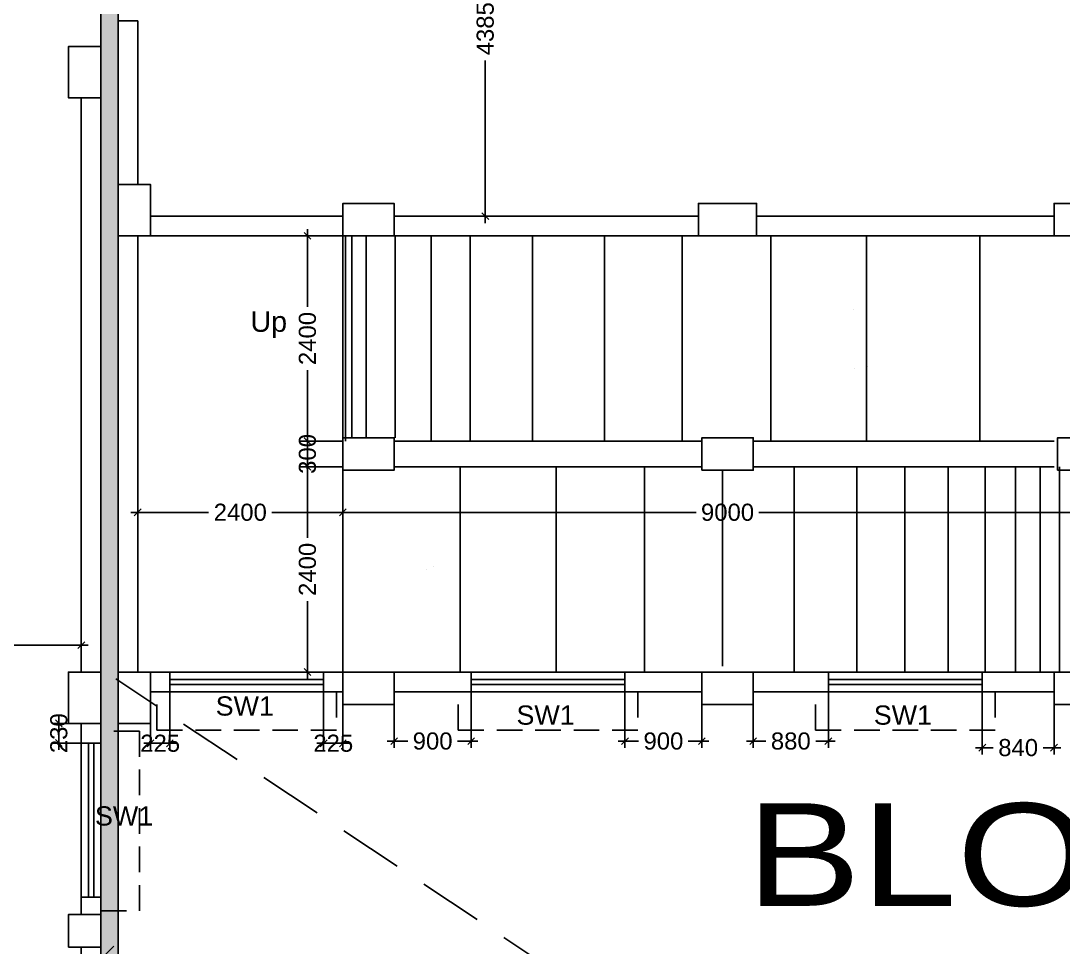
# Model space of a CAD drawing. Extents: x 7620542 to 7843793, y -6476226 to -6093835.
# Drawn here: x 7685352 to 7697545, y -6375462 to -6364630 of the extents above; entities that cross this region are included whole.
import ezdxf
from ezdxf.enums import TextEntityAlignment as Align

# ---------------------------------------------------------------- set-up
doc = ezdxf.new("R2010")
doc.units = 0
doc.header["$LTSCALE"] = 600
doc.header["$MEASUREMENT"] = 0
doc.header["$PDMODE"] = 35
for name, pattern in [('DASHED', [0.75, 0.5, -0.25]), ('HIDDEN', [0.375, 0.25, -0.125]), ('HIDDEN2', [0.1875, 0.125, -0.0625])]:
    doc.linetypes.add(name, pattern=pattern)
doc.layers.get('0').update_dxf_attribs({"linetype": 'CONTINUOUS'})
doc.layers.get('Defpoints').update_dxf_attribs({"linetype": 'CONTINUOUS'})
for name, color, linetype in [('BLOCKS-PROP', 2, 'CONTINUOUS'), ('chajja', 7, 'CONTINUOUS'), ('DIMEN', 5, 'CONTINUOUS'), ('Duct', 8, 'CONTINUOUS'), ('Exp.Joint', 104, 'CONTINUOUS'), ('joinery', 7, 'CONTINUOUS'), ('LA-column', 3, 'CONTINUOUS'), ('Railing', 21, 'CONTINUOUS'), ('Stairscase', 7, 'CONTINUOUS'), ('Walls', 7, 'CONTINUOUS'), ('WIN', 151, 'CONTINUOUS'), ('Working Dim', 5, 'CONTINUOUS')]:
    doc.layers.add(name, color=color, linetype=linetype)
doc.styles.add('ari', font='arial.ttf')
doc.styles.add('ARIAL', font='arial.ttf')
doc.styles.get("Standard").update_dxf_attribs({"font": 'romans.shx'})
doc.dimstyles.new('int. dim', dxfattribs={"dimtxt": 450, "dimasz": 80, "dimexe": 80, "dimexo": 0, "dimgap": 70, "dimtad": 0, "dimdec": 0, "dimzin": 12, "dimdsep": 46, "dimtxsty": 'ari', "dimblk": 'OBLIQUE', "dimcen": 2, "dimdle": 80, "dimclrd": 256, "dimclre": 256, "dimclrt": 6, "dimadec": 0, "dimazin": 0, "dimtfac": 1, "dimtdec": 0, "dimtix": 1, "dimtmove": 2, "dimatfit": 3, "dimfxl": 1, "dimtolj": 1, "dimtzin": 0, "dimlwd": -1, "dimlwe": -1, "dimarcsym": 0})
doc.dimstyles.new('STANDARD$0', dxfattribs={"dimscale": 0, "dimtxt": 150, "dimasz": 125, "dimexe": 0.75, "dimexo": 1, "dimgap": 25, "dimtad": 1, "dimdec": 0, "dimdsep": 46, "dimtxsty": 'Standard', "dimblk1": 'DOT', "dimblk2": 'DOT', "dimsah": 1, "dimcen": 2.5, "dimclrd": 1, "dimclre": 1, "dimclrt": 3, "dimadec": 0, "dimazin": 0, "dimtfac": 1, "dimtdec": 0, "dimtmove": 0, "dimatfit": 3, "dimldrblk": 'DOT', "dimfxl": 1, "dimtolj": 1, "dimtzin": 0, "dimarcsym": 0})

# ---------------------------------------------------------------- blocks, each defined once
blk = doc.blocks.new('_Oblique')
at = {"color": 0, "linetype": 'ByBlock', "lineweight": -2}
blk.add_line((-0.5, -0.5), (0.5, 0.5), dxfattribs=at)
blk = doc.blocks.new('*D469')
at = {"layer": 'Defpoints', "color": 0, "transparency": 16777216}
for p in [(7686059, -6371931), (7682459, -6372246, -5), (7686059, -6372246, -9)]:
    blk.add_point(p, dxfattribs=at)
at = {"layer": 'Working Dim', "transparency": 16777216}
for p, q in [((7682459, -6372246), (7682459, -6371851)), ((7686059, -6372246), (7686059, -6371851)), ((7682379, -6371931), (7683891, -6371931)), ((7686139, -6371931), (7684627, -6371931))]:
    blk.add_line(p, q, dxfattribs=at)
at = {"layer": 'Working Dim', "transparency": 16777216, "xscale": 80, "yscale": 80, "zscale": 80, "rotation": 180}
blk.add_blockref('_Oblique', (7682459, -6371931), dxfattribs=at)
at = {"layer": 'Working Dim', "transparency": 16777216, "xscale": 80, "yscale": 80, "zscale": 80}
blk.add_blockref('_Oblique', (7686059, -6371931), dxfattribs=at)
at = {"layer": 'Working Dim', "color": 6, "transparency": 16777216, "insert": (7684259, -6371931), "char_height": 200, "attachment_point": 5, "style": 'ari'}
blk.add_mtext('\\A1;3600', dxfattribs=at)
blk = doc.blocks.new('*D475')
at = {"layer": 'Defpoints', "color": 0, "transparency": 16777216}
for p in [(7688705, -6369845), (7689119, -6369845, 0), (7689119, -6372245, 0)]:
    blk.add_point(p, dxfattribs=at)
at = {"layer": 'Working Dim', "transparency": 16777216}
for p, q in [((7688705, -6369765), (7688705, -6370675)), ((7689119, -6369845), (7688625, -6369845)), ((7688705, -6372325), (7688705, -6371415)), ((7689119, -6372245), (7688625, -6372245))]:
    blk.add_line(p, q, dxfattribs=at)
at = {"layer": 'Working Dim', "transparency": 16777216, "xscale": 80, "yscale": 80, "zscale": 80}
for p, rotation in [((7688705, -6369845), 90), ((7688705, -6372245), 270)]:
    blk.add_blockref('_Oblique', p, dxfattribs=dict(at, rotation=rotation))
at = {"layer": 'Working Dim', "color": 6, "transparency": 16777216, "insert": (7688705, -6371045), "char_height": 200, "attachment_point": 5, "rotation": 90, "style": 'ari'}
blk.add_mtext('\\A1;2400', dxfattribs=at)
blk = doc.blocks.new('*D476')
at = {"layer": 'Defpoints', "color": 0, "transparency": 16777216}
for p in [(7688705, -6369545), (7689119, -6369545, 0), (7689119, -6369845, 0)]:
    blk.add_point(p, dxfattribs=at)
at = {"layer": 'Working Dim', "transparency": 16777216}
for p, q in [((7689119, -6369545), (7688625, -6369545)), ((7688705, -6369545), (7688705, -6369465)), ((7688705, -6369845), (7688705, -6369545)), ((7689119, -6369845), (7688625, -6369845)), ((7688705, -6369845), (7688705, -6369925))]:
    blk.add_line(p, q, dxfattribs=at)
at = {"layer": 'Working Dim', "transparency": 16777216, "xscale": 80, "yscale": 80, "zscale": 80}
for p, rotation in [((7688705, -6369545), 270), ((7688705, -6369845), 90)]:
    blk.add_blockref('_Oblique', p, dxfattribs=dict(at, rotation=rotation))
at = {"layer": 'Working Dim', "color": 6, "transparency": 16777216, "insert": (7688705, -6369695), "char_height": 200, "attachment_point": 5, "rotation": 90, "style": 'ari'}
blk.add_mtext('\\A1;300', dxfattribs=at)
blk = doc.blocks.new('*D477')
at = {"layer": 'Defpoints', "color": 0, "transparency": 16777216}
for p in [(7688705, -6367145), (7689119, -6367145), (7689119, -6369545, 0)]:
    blk.add_point(p, dxfattribs=at)
at = {"layer": 'Working Dim', "transparency": 16777216}
for p, q in [((7688705, -6367065), (7688705, -6367975)), ((7689119, -6367145), (7688625, -6367145)), ((7688705, -6369625), (7688705, -6368715)), ((7689119, -6369545), (7688625, -6369545))]:
    blk.add_line(p, q, dxfattribs=at)
at = {"layer": 'Working Dim', "transparency": 16777216, "xscale": 80, "yscale": 80, "zscale": 80}
for p, rotation in [((7688705, -6367145), 90), ((7688705, -6369545), 270)]:
    blk.add_blockref('_Oblique', p, dxfattribs=dict(at, rotation=rotation))
at = {"layer": 'Working Dim', "color": 6, "transparency": 16777216, "insert": (7688705, -6368345), "char_height": 200, "attachment_point": 5, "rotation": 90, "style": 'ari'}
blk.add_mtext('\\A1;2400', dxfattribs=at)
blk = doc.blocks.new('*D428')
at = {"layer": 'Defpoints', "color": 0, "transparency": 16777216}
for p in [(7691211, -6362530, 5), (7690785, -6366915), (7691211, -6366915, 5)]:
    blk.add_point(p, dxfattribs=at)
at = {"layer": 'Working Dim', "transparency": 16777216}
for p, q in [((7690785, -6362450), (7690785, -6364350)), ((7691211, -6362530), (7690705, -6362530)), ((7690785, -6366995), (7690785, -6365096)), ((7691211, -6366915), (7690705, -6366915))]:
    blk.add_line(p, q, dxfattribs=at)
at = {"layer": 'Working Dim', "transparency": 16777216, "xscale": 80, "yscale": 80, "zscale": 80}
for p, rotation in [((7690785, -6362530), 90), ((7690785, -6366915), 270)]:
    blk.add_blockref('_Oblique', p, dxfattribs=dict(at, rotation=rotation))
at = {"layer": 'Working Dim', "color": 6, "transparency": 16777216, "insert": (7690785, -6364723), "char_height": 200, "attachment_point": 5, "rotation": 90, "style": 'ari'}
blk.add_mtext('\\A1;4385', dxfattribs=at)
blk = doc.blocks.new('*D447')
at = {"layer": 'Defpoints', "color": 0, "transparency": 16777216}
for p in [(7686059, -6372846, 6), (7685797, -6373076), (7686059, -6373076, 6)]:
    blk.add_point(p, dxfattribs=at)
at = {"layer": 'Working Dim', "transparency": 16777216}
for p, q in [((7686059, -6372846), (7685717, -6372846)), ((7685797, -6372846), (7685797, -6372766)), ((7685797, -6372846), (7685797, -6373076)), ((7686059, -6373076), (7685717, -6373076)), ((7685797, -6373076), (7685797, -6373156))]:
    blk.add_line(p, q, dxfattribs=at)
at = {"layer": 'Working Dim', "transparency": 16777216, "xscale": 80, "yscale": 80, "zscale": 80}
for p, rotation in [((7685797, -6372846), 270), ((7685797, -6373076), 90)]:
    blk.add_blockref('_Oblique', p, dxfattribs=dict(at, rotation=rotation))
at = {"layer": 'Working Dim', "color": 6, "transparency": 16777216, "insert": (7685797, -6372961), "char_height": 200, "attachment_point": 5, "rotation": 90, "style": 'ari'}
blk.add_mtext('\\A1;230', dxfattribs=at)
blk = doc.blocks.new('*D452')
at = {"layer": 'Defpoints', "color": 0, "transparency": 16777216}
for p in [(7696599, -6372475, 5), (7697439, -6372475, 1), (7697439, -6373130)]:
    blk.add_point(p, dxfattribs=at)
at = {"layer": 'Working Dim', "transparency": 16777216}
for p, q in [((7696599, -6372475), (7696599, -6373210)), ((7697439, -6372475), (7697439, -6373210)), ((7696519, -6373130), (7696728, -6373130)), ((7697519, -6373130), (7697310, -6373130))]:
    blk.add_line(p, q, dxfattribs=at)
at = {"layer": 'Working Dim', "transparency": 16777216, "xscale": 80, "yscale": 80, "zscale": 80, "rotation": 180}
blk.add_blockref('_Oblique', (7696599, -6373130), dxfattribs=at)
at = {"layer": 'Working Dim', "transparency": 16777216, "xscale": 80, "yscale": 80, "zscale": 80}
blk.add_blockref('_Oblique', (7697439, -6373130), dxfattribs=at)
at = {"layer": 'Working Dim', "color": 6, "transparency": 16777216, "insert": (7697019, -6373130), "char_height": 200, "attachment_point": 5, "style": 'ari'}
blk.add_mtext('\\A1;840', dxfattribs=at)
blk = doc.blocks.new('*D453')
at = {"layer": 'Defpoints', "color": 0, "transparency": 16777216}
for p in [(7692419, -6372475, -1), (7693319, -6372475, 2), (7693319, -6373053)]:
    blk.add_point(p, dxfattribs=at)
at = {"layer": 'Working Dim', "transparency": 16777216}
for p, q in [((7692419, -6372475), (7692419, -6373133)), ((7693319, -6372475), (7693319, -6373133)), ((7692339, -6373053), (7692578, -6373053)), ((7693399, -6373053), (7693160, -6373053))]:
    blk.add_line(p, q, dxfattribs=at)
at = {"layer": 'Working Dim', "transparency": 16777216, "xscale": 80, "yscale": 80, "zscale": 80, "rotation": 180}
blk.add_blockref('_Oblique', (7692419, -6373053), dxfattribs=at)
at = {"layer": 'Working Dim', "transparency": 16777216, "xscale": 80, "yscale": 80, "zscale": 80}
blk.add_blockref('_Oblique', (7693319, -6373053), dxfattribs=at)
at = {"layer": 'Working Dim', "color": 6, "transparency": 16777216, "insert": (7692869, -6373053), "char_height": 200, "attachment_point": 5, "style": 'ari'}
blk.add_mtext('\\A1;900', dxfattribs=at)
blk = doc.blocks.new('*D454')
at = {"layer": 'Defpoints', "color": 0, "transparency": 16777216}
for p in [(7688894, -6372475, 5), (7689119, -6372475, 5), (7689119, -6373079)]:
    blk.add_point(p, dxfattribs=at)
at = {"layer": 'Working Dim', "transparency": 16777216}
for p, q in [((7688894, -6372475), (7688894, -6373159)), ((7689119, -6372475), (7689119, -6373159)), ((7688894, -6373079), (7688814, -6373079)), ((7688894, -6373079), (7689119, -6373079)), ((7689119, -6373079), (7689199, -6373079))]:
    blk.add_line(p, q, dxfattribs=at)
at = {"layer": 'Working Dim', "transparency": 16777216, "xscale": 80, "yscale": 80, "zscale": 80}
blk.add_blockref('_Oblique', (7688894, -6373079), dxfattribs=at)
at = {"layer": 'Working Dim', "transparency": 16777216, "xscale": 80, "yscale": 80, "zscale": 80, "rotation": 180}
blk.add_blockref('_Oblique', (7689119, -6373079), dxfattribs=at)
at = {"layer": 'Working Dim', "color": 6, "transparency": 16777216, "insert": (7689007, -6373079), "char_height": 200, "attachment_point": 5, "style": 'ari'}
blk.add_mtext('\\A1;225', dxfattribs=at)
blk = doc.blocks.new('*D455')
at = {"layer": 'Defpoints', "color": 0, "transparency": 16777216}
for p in [(7686869, -6372475, 5), (7687094, -6372475, 5), (7686869, -6373079)]:
    blk.add_point(p, dxfattribs=at)
at = {"layer": 'Working Dim', "transparency": 16777216}
for p, q in [((7686869, -6372475), (7686869, -6373159)), ((7687094, -6372475), (7687094, -6373159)), ((7686869, -6373079), (7686789, -6373079)), ((7687094, -6373079), (7686869, -6373079)), ((7687094, -6373079), (7687174, -6373079))]:
    blk.add_line(p, q, dxfattribs=at)
at = {"layer": 'Working Dim', "transparency": 16777216, "xscale": 80, "yscale": 80, "zscale": 80}
blk.add_blockref('_Oblique', (7686869, -6373079), dxfattribs=at)
at = {"layer": 'Working Dim', "transparency": 16777216, "xscale": 80, "yscale": 80, "zscale": 80, "rotation": 180}
blk.add_blockref('_Oblique', (7687094, -6373079), dxfattribs=at)
at = {"layer": 'Working Dim', "color": 6, "transparency": 16777216, "insert": (7686982, -6373079), "char_height": 200, "attachment_point": 5, "style": 'ari'}
blk.add_mtext('\\A1;225', dxfattribs=at)
blk = doc.blocks.new('*D456')
at = {"layer": 'Defpoints', "color": 0, "transparency": 16777216}
for p in [(7689719, -6372475, 1), (7690619, -6372475, -1), (7689719, -6373053)]:
    blk.add_point(p, dxfattribs=at)
at = {"layer": 'Working Dim', "transparency": 16777216}
for p, q in [((7689719, -6372475), (7689719, -6373133)), ((7690619, -6372475), (7690619, -6373133)), ((7689639, -6373053), (7689878, -6373053)), ((7690699, -6373053), (7690460, -6373053))]:
    blk.add_line(p, q, dxfattribs=at)
at = {"layer": 'Working Dim', "transparency": 16777216, "xscale": 80, "yscale": 80, "zscale": 80, "rotation": 180}
blk.add_blockref('_Oblique', (7689719, -6373053), dxfattribs=at)
at = {"layer": 'Working Dim', "transparency": 16777216, "xscale": 80, "yscale": 80, "zscale": 80}
blk.add_blockref('_Oblique', (7690619, -6373053), dxfattribs=at)
at = {"layer": 'Working Dim', "color": 6, "transparency": 16777216, "insert": (7690169, -6373053), "char_height": 200, "attachment_point": 5, "style": 'ari'}
blk.add_mtext('\\A1;900', dxfattribs=at)
blk = doc.blocks.new('*D457')
at = {"layer": 'Defpoints', "color": 0, "transparency": 16777216}
for p in [(7693919, -6372475, 0), (7694799, -6372475, 5), (7693919, -6373053)]:
    blk.add_point(p, dxfattribs=at)
at = {"layer": 'Working Dim', "transparency": 16777216}
for p, q in [((7693919, -6372475), (7693919, -6373133)), ((7694799, -6372475), (7694799, -6373133)), ((7693839, -6373053), (7694068, -6373053)), ((7694879, -6373053), (7694650, -6373053))]:
    blk.add_line(p, q, dxfattribs=at)
at = {"layer": 'Working Dim', "transparency": 16777216, "xscale": 80, "yscale": 80, "zscale": 80, "rotation": 180}
blk.add_blockref('_Oblique', (7693919, -6373053), dxfattribs=at)
at = {"layer": 'Working Dim', "transparency": 16777216, "xscale": 80, "yscale": 80, "zscale": 80}
blk.add_blockref('_Oblique', (7694799, -6373053), dxfattribs=at)
at = {"layer": 'Working Dim', "color": 6, "transparency": 16777216, "insert": (7694359, -6373053), "char_height": 200, "attachment_point": 5, "style": 'ari'}
blk.add_mtext('\\A1;880', dxfattribs=at)
blk = doc.blocks.new('*D848')
at = {"layer": 'Defpoints', "color": 0, "transparency": 16777216}
for p in [(7686289, -6375599, 8), (7686289, -6375600), (7716549, -6375599, -1)]:
    blk.add_point(p, dxfattribs=at)
at = {"layer": 'DIMEN', "color": 8, "transparency": 16777216}
for p, q in [((7685989, -6375600), (7700290, -6375600)), ((7686289, -6375599), (7686289, -6375900)), ((7716849, -6375600), (7702548, -6375600)), ((7716549, -6375599), (7716549, -6375900))]:
    blk.add_line(p, q, dxfattribs=at)
at = {"layer": 'DIMEN', "color": 8, "transparency": 16777216, "xscale": 300, "yscale": 300, "zscale": 300, "rotation": 180}
blk.add_blockref('_Oblique', (7686289, -6375600), dxfattribs=at)
at = {"layer": 'DIMEN', "color": 8, "transparency": 16777216, "xscale": 300, "yscale": 300, "zscale": 300}
blk.add_blockref('_Oblique', (7716549, -6375600), dxfattribs=at)
at = {"layer": 'DIMEN', "color": 7, "transparency": 16777216, "insert": (7701419, -6375600), "char_height": 500, "attachment_point": 5, "style": 'ari'}
blk.add_mtext('\\A1;30.26m', dxfattribs=at)
blk = doc.blocks.new('*D862')
at = {"layer": 'Defpoints', "color": 0, "transparency": 16777216}
for p in [(7689119, -6369845, -5), (7698119, -6369845, -5), (7689119, -6370378)]:
    blk.add_point(p, dxfattribs=at)
at = {"layer": 'Working Dim', "transparency": 16777216}
for p, q in [((7689119, -6369845), (7689119, -6370458)), ((7698119, -6369845), (7698119, -6370458)), ((7689039, -6370378), (7693251, -6370378)), ((7698199, -6370378), (7693987, -6370378))]:
    blk.add_line(p, q, dxfattribs=at)
at = {"layer": 'Working Dim', "transparency": 16777216, "xscale": 80, "yscale": 80, "zscale": 80, "rotation": 180}
blk.add_blockref('_Oblique', (7689119, -6370378), dxfattribs=at)
at = {"layer": 'Working Dim', "transparency": 16777216, "xscale": 80, "yscale": 80, "zscale": 80}
blk.add_blockref('_Oblique', (7698119, -6370378), dxfattribs=at)
at = {"layer": 'Working Dim', "color": 6, "transparency": 16777216, "insert": (7693619, -6370378), "char_height": 200, "attachment_point": 5, "style": 'ari'}
blk.add_mtext('\\A1;9000', dxfattribs=at)
blk = doc.blocks.new('*D865')
at = {"layer": 'Defpoints', "color": 0, "transparency": 16777216}
for p in [(7686719, -6370180, -7), (7689119, -6370180, -5), (7686719, -6370378)]:
    blk.add_point(p, dxfattribs=at)
at = {"layer": 'Working Dim', "transparency": 16777216}
for p, q in [((7686719, -6370180), (7686719, -6370458)), ((7689119, -6370180), (7689119, -6370458)), ((7686639, -6370378), (7687549, -6370378)), ((7689199, -6370378), (7688289, -6370378))]:
    blk.add_line(p, q, dxfattribs=at)
at = {"layer": 'Working Dim', "transparency": 16777216, "xscale": 80, "yscale": 80, "zscale": 80, "rotation": 180}
blk.add_blockref('_Oblique', (7686719, -6370378), dxfattribs=at)
at = {"layer": 'Working Dim', "transparency": 16777216, "xscale": 80, "yscale": 80, "zscale": 80}
blk.add_blockref('_Oblique', (7689119, -6370378), dxfattribs=at)
at = {"layer": 'Working Dim', "color": 6, "transparency": 16777216, "insert": (7687919, -6370378), "char_height": 200, "attachment_point": 5, "style": 'ari'}
blk.add_mtext('\\A1;2400', dxfattribs=at)

msp = doc.modelspace()

# ---------------------------------------------------------------- hatches: boundary and pattern name
at = {"layer": 'Exp.Joint', "linetype": 'HIDDEN'}
msp.add_hatch(color=256, dxfattribs=at).paths.add_polyline_path([(7686489.139, -6334860.673), (7686289.139, -6334860.673), (7686289.139, -6455862.509), (7686489.139, -6455862.509)])

# ---------------------------------------------------------------- linework, layer by layer
at = {"layer": 'chajja', "color": 7, "linetype": 'DASHED', "elevation": -14.83}
for points in [[(7689044.099, -6372475.453), (7689044.099, -6372925.453), (7686944.099, -6372925.453), (7686944.099, -6372475.453)], [(7692569.011, -6372475.467), (7692569.011, -6372925.467), (7690469.011, -6372925.467), (7690469.011, -6372475.467)], [(7696749.055, -6372475.466), (7696749.055, -6372925.466), (7694649.055, -6372925.466), (7694649.055, -6372475.466)], [(7686289.144, -6375036.047), (7686739.144, -6375036.047), (7686739.143, -6372936.047), (7686289.143, -6372936.047)]]:
    msp.add_lwpolyline(points, dxfattribs=at)
at = {"layer": 'Duct', "color": 8, "linetype": 'HIDDEN2', "ltscale": 10}
msp.add_line((7715969.144, -6391979.895, -14.83), (7686463.839, -6372325.264, -14.83), dxfattribs=at)
at = {"layer": 'Exp.Joint', "linetype": 'HIDDEN', "const_width": 20, "elevation": -9.884}
msp.add_lwpolyline([(7686489.139, -6334860.673), (7686289.139, -6334860.673), (7686289.139, -6455862.509), (7686489.139, -6455862.509)], close=True, dxfattribs=at)
at = {"layer": 'LA-column', "color": 2}
for points, elevation in [([(7686289.144, -6365530.517), (7686289.144, -6364930.517), (7685909.144, -6364930.517), (7685909.144, -6365530.517)], -14.83), ([(7686869.144, -6367145.471), (7686869.144, -6366545.471), (7686489.144, -6366545.471), (7686489.144, -6367145.471)], -14.152), ([(7689119.144, -6367145.45), (7689719.144, -6367145.45), (7689719.144, -6366765.45), (7689119.144, -6366765.45)], -9.756), ([(7693279.145, -6367145.453), (7693959.145, -6367145.453), (7693959.145, -6366765.453), (7693279.145, -6366765.453)], -9.756), ([(7697439.144, -6367145.47), (7698119.144, -6367145.47), (7698119.144, -6366765.47), (7697439.144, -6366765.47)], -9.756), ([(7689119.146, -6369885.448), (7689719.146, -6369885.448), (7689719.146, -6369505.448), (7689119.146, -6369505.448)], -9.756), ([(7693319.145, -6369885.448), (7693919.145, -6369885.448), (7693919.145, -6369505.448), (7693319.145, -6369505.448)], -9.756), ([(7697479.144, -6369885.448), (7698079.144, -6369885.448), (7698079.144, -6369505.448), (7697479.144, -6369505.448)], -9.756), ([(7686289.144, -6372845.657), (7686289.144, -6372245.657), (7685909.144, -6372245.657), (7685909.144, -6372845.657)], -9.699), ([(7686869.144, -6372845.657), (7686869.144, -6372245.657), (7686489.144, -6372245.657), (7686489.144, -6372845.657)], -9.699), ([(7689119.144, -6372625.45), (7689719.144, -6372625.45), (7689719.144, -6372245.45), (7689119.144, -6372245.45)], -9.756), ([(7693319.145, -6372625.453), (7693919.145, -6372625.453), (7693919.145, -6372245.453), (7693319.145, -6372245.453)], -9.756), ([(7697439.145, -6372625.466), (7698119.145, -6372625.466), (7698119.145, -6372245.466), (7697439.145, -6372245.466)], -9.756), ([(7685909.144, -6375462.438), (7686289.144, -6375462.438), (7686289.144, -6375082.438), (7685909.144, -6375082.438)], -13.585)]:
    msp.add_lwpolyline(points, close=True, dxfattribs=dict(at, elevation=elevation))
at = {"layer": 'Railing'}
for p, q in [((7689119.051, -6366915.454, -14.83), (7686869.144, -6366915.455, -14.83)), ((7689719.144, -6366915.455, -14.83), (7693279.057, -6366915.434, -14.83)), ((7693959.057, -6366915.435, -14.83), (7697439.057, -6366915.46, -14.83)), ((7689119.051, -6367145.454, -14.83), (7686869.144, -6367145.455, -14.83)), ((7689719.144, -6367145.455, -14.83), (7693279.057, -6367145.434, -14.83)), ((7693959.057, -6367145.435, -14.83), (7697439.057, -6367145.46, -14.83)), ((7689719.146, -6369545.454, -14.83), (7693319.145, -6369545.446, -14.83)), ((7693919.145, -6369545.446, -14.83), (7697439.055, -6369545.438, -14.83)), ((7689719.146, -6369845.454, -14.83), (7693319.145, -6369845.446, -14.83)), ((7693919.145, -6369845.446, -14.83), (7697439.055, -6369845.438, -14.83))]:
    msp.add_line(p, q, dxfattribs=at)
at = {"layer": 'Stairscase', "color": 6}
for p, q in [((7689119.054, -6369545.452, -4.625), (7689119.055, -6367145.452, -4.625)), ((7689119.056, -6372245.462, -4.625), (7689119.057, -6369845.462, -4.625))]:
    msp.add_line(p, q, dxfattribs=at)
at = {"layer": 'Stairscase', "color": 8}
for p, q in [((7689148.753, -6369545.449, -9.756), (7689148.754, -6367145.474, -9.756)), ((7689223.863, -6369505.448, -9.756), (7689223.864, -6367145.474, -9.756)), ((7689392.396, -6369505.448, -9.756), (7689392.397, -6367145.474, -9.756)), ((7689732.708, -6369505.448, -9.756), (7689732.708, -6367145.473, -9.756)), ((7690153.861, -6369545.458, -9.699), (7690153.862, -6367145.458, -9.699)), ((7690606.781, -6369545.45, -9.756), (7690606.781, -6367145.45, -9.756)), ((7691338.402, -6369545.451, -9.756), (7691338.402, -6367145.451, -9.756)), ((7692178.988, -6369545.451, -9.756), (7692178.989, -6367145.458, -11.41)), ((7693088.992, -6369545.452, -9.756), (7693088.993, -6367145.452, -9.756)), ((7694125.12, -6369545.452, -9.756), (7694125.121, -6367145.452, -9.756)), ((7695245.314, -6369545.453, -9.756), (7695245.315, -6367145.453, -9.756)), ((7696571.605, -6369545.453, -9.756), (7696571.606, -6367145.453, -9.756)), ((7690492.975, -6369845.45, -9.756), (7690492.974, -6372245.45, -9.756)), ((7691613.169, -6369845.451, -9.756), (7691613.168, -6372245.451, -9.756)), ((7692649.297, -6369845.451, -9.756), (7692649.296, -6372245.451, -9.756)), ((7693559.301, -6369885.43, -9.756), (7693559.3, -6372175.452, -9.756)), ((7694399.888, -6369845.452, -9.756), (7694399.887, -6372245.452, -9.756)), ((7695131.509, -6369845.453, -9.756), (7695131.508, -6372245.453, -9.756)), ((7695691.9, -6369845.453, -9.756), (7695691.899, -6372245.453, -9.756)), ((7696200.209, -6369845.453, -9.756), (7696200.208, -6372245.453, -9.756)), ((7696631.501, -6369845.453, -9.756), (7696631.5, -6372245.453, -9.756)), ((7696985.777, -6369845.454, -9.756), (7696985.776, -6372245.454, -9.756)), ((7697276.409, -6369845.454, -9.756), (7697276.409, -6372245.454, -9.756)), ((7697501.014, -6369845.454, -9.756), (7697501.013, -6372245.454, -9.756))]:
    msp.add_line(p, q, dxfattribs=at)
at = {"layer": 'Stairscase', "color": 7, "const_width": 0.0214, "elevation": -9.756}
for points in [[(7688370.704, -6368345.443), (7695490.693, -6368345.451), (7695180.541, -6367899.704), (7695027.911, -6368069.534), (7695490.693, -6368345.451), (7695180.541, -6368780.207), (7695027.911, -6368610.457), (7695490.693, -6368345.451)], [(7698694.866, -6371052.13), (7690097.142, -6371052.124), (7690407.293, -6371497.871), (7690559.923, -6371328.041), (7690097.142, -6371052.124), (7690407.294, -6370617.367), (7690559.924, -6370787.117), (7690097.142, -6371052.124)]]:
    msp.add_lwpolyline(points, dxfattribs=at)
at = {"layer": 'Walls', "linetype": 'Continuous'}
for p, q in [((7686489.145, -6366545.47, -14.83), (7686489.151, -6364630.564, -14.83)), ((7686489.151, -6364630.564, -14.83), (7686719.151, -6364630.564, -14.83)), ((7686719.145, -6366545.471, -14.83), (7686719.151, -6364630.564, -14.83)), ((7686059.144, -6365530.517, -14.83), (7686059.144, -6372245.657, -14.83)), ((7686289.144, -6365530.517, -14.83), (7686289.144, -6372245.657, -14.83)), ((7686489.141, -6367145.48, -14.83), (7686489.144, -6372245.657, -14.83)), ((7686719.141, -6367145.48, -14.83), (7686719.144, -6372245.48, -14.83)), ((7693319.145, -6372245.408, -14.83), (7689719.144, -6372245.429, -14.83)), ((7697439.145, -6372245.43, -14.83), (7693919.145, -6372245.408, -14.83)), ((7693319.145, -6372475.408, -14.83), (7689719.144, -6372475.429, -14.83)), ((7697439.145, -6372475.43, -14.83), (7693919.145, -6372475.408, -14.83)), ((7686059.144, -6375082.438, -14.83), (7686059.144, -6372845.657, -14.83)), ((7686289.144, -6375082.438, -14.83), (7686289.144, -6372845.657, -14.83)), ((7686059.144, -6378104.481, -14.83), (7686059.144, -6375462.438, -14.83)), ((7686289.144, -6378104.481, -14.83), (7686289.144, -6375462.438, -14.83))]:
    msp.add_line(p, q, dxfattribs=at)
at = {"layer": 'Walls'}
for p, q in [((7689119.054, -6372245.428, -14.83), (7686869.144, -6372245.429, -14.83)), ((7689119.054, -6372475.428, -14.83), (7686869.144, -6372475.567, -14.83))]:
    msp.add_line(p, q, dxfattribs=at)
at = {"layer": 'WIN', "linetype": 'Continuous'}
msp.add_line((7686141.927, -6373076.047, -14.83), (7686141.927, -6374876.047, -14.83), dxfattribs=at)
at = {"layer": 'WIN', "linetype": 'Continuous', "elevation": -14.83}
for points in [[(7687094.099, -6372475.429), (7687094.099, -6372245.429), (7688894.099, -6372245.429), (7688894.099, -6372475.429)], [(7690619.011, -6372475.419), (7690619.011, -6372245.419), (7692419.011, -6372245.419), (7692419.011, -6372475.419)], [(7694799.055, -6372475.419), (7694799.055, -6372245.419), (7696599.055, -6372245.419), (7696599.055, -6372475.419)], [(7687094.099, -6372389.978), (7687094.099, -6372330.879), (7688894.099, -6372330.879), (7688894.099, -6372389.978)], [(7690619.011, -6372389.968), (7690619.011, -6372330.869), (7692419.011, -6372330.869), (7692419.011, -6372389.968)], [(7694799.055, -6372389.968), (7694799.055, -6372330.87), (7696599.055, -6372330.87), (7696599.055, -6372389.968)], [(7686289.144, -6374876.047), (7686289.144, -6373076.047), (7686059.144, -6373076.047), (7686059.144, -6374876.047)]]:
    msp.add_lwpolyline(points, close=True, dxfattribs=at)
msp.add_lwpolyline([(7686206.361, -6374876.047), (7686206.361, -6373076.047)], dxfattribs=at)

# ---------------------------------------------------------------- texts
at = {"layer": 'BLOCKS-PROP', "color": 10, "style": 'ARIAL', "width": 1.2}
msp.add_text('BLOCK - B2b (4)', height=1200, dxfattribs=at).set_placement((7701439.699, -6374979.694, -17.522), align=Align.CENTER)
at = {"layer": 'joinery', "style": 'ari'}
for p in [(7687971.761, -6372754.872, -14.83), (7691490.487, -6372861.345, -14.83), (7695670.53, -6372861.345, -14.83), (7686559.416, -6374040.842, -14.83)]:
    msp.add_text('SW1', height=225, dxfattribs=at).set_placement(p, align=Align.CENTER)
at = {"layer": 'Stairscase', "color": 7, "style": 'ARIAL'}
msp.add_text('Up', height=240, rotation=359.999968, dxfattribs=at).set_placement((7688252.08, -6368267.045, -9.699), align=Align.CENTER)

# ---------------------------------------------------------------- dimensions: what is measured, and where the dimension line sits
at = {"layer": 'DIMEN'}
dim = msp.add_linear_dim(base=(7686289.144, -6375599.713, -14.83), p1=(7716549.145, -6375598.643, -16.169), p2=(7686289.144, -6375598.643, -7.119), dimstyle='STANDARD$0', override={"dimscale": 1, "dimtxt": 500, "dimasz": 300, "dimexe": 300, "dimexo": 0, "dimgap": 1, "dimtad": 0, "dimdec": 2, "dimlfac": 0.001, "dimzin": 0, "dimpost": 'm', "dimtxsty": 'ari', "dimblk1": 'Oblique', "dimblk2": 'Oblique', "dimcen": 0, "dimdle": 300, "dimclrd": 8, "dimclre": 8, "dimclrt": 7, "dimadec": 2, "dimtdec": 2, "dimtmove": 2, "dimfxl": 0.75, "dimfrac": 1, "dimlwd": 65535, "dimlwe": 65535}, dxfattribs=at)
dim.commit()
dim.dimension.update_dxf_attribs({"geometry": '*D848', "text_midpoint": (7701419.144, -6375599.713, -14.83)})
at = {"layer": 'Working Dim'}
for base, p1, p2, angle, picture, middle in [((7690785.262, -6366915.446, -14.83), (7691210.833, -6362530.458, -9.699), (7691210.859, -6366915.446, -9.699), 90, '*D428', (7690785.262, -6364722.952, -14.83)), ((7688705.109, -6367145.454, -9.699), (7689119.055, -6369545.454, -9.756), (7689119.055, -6367145.454, -9.699), 90, '*D477', (7688705.109, -6368345.454, -9.699)), ((7688705.109, -6369545.454, -9.699), (7689119.055, -6369845.454, -9.756), (7689119.055, -6369545.454, -9.756), 90, '*D476', (7688705.109, -6369695.454, -9.699)), ((7688705.109, -6369845.454, -9.699), (7689119.057, -6372245.454, -9.756), (7689119.055, -6369845.454, -9.756), 90, '*D475', (7688705.109, -6371045.454, -9.699)), ((7689119.058, -6370378.097, -4.324), (7698119.055, -6369845.462, -9.756), (7689119.058, -6369845.467, -9.756), 180, '*D862', (7693619.057, -6370378.097, -4.324)), ((7686719.056, -6370378.099, -4.324), (7689119.056, -6370180.144, -9.756), (7686719.056, -6370180.146, -11.41), 180, '*D865', (7687919.056, -6370378.099, -4.324)), ((7686869.054, -6373079.142, -12.441), (7687094.099, -6372475.442, -7.367), (7686869.054, -6372475.419, -7.272), 180, '*D455', (7686981.576, -6373079.142, -12.441)), ((7689719.144, -6373053.275, -12.498), (7690619.011, -6372475.413, -13.785), (7689719.144, -6372475.408, -11.115), 180, '*D456', (7690169.078, -6373053.275, -12.498)), ((7693919.145, -6373053.275, -12.498), (7694799.055, -6372475.419, -7.367), (7693919.145, -6372475.407, -12.16), 180, '*D457', (7694359.1, -6373053.275, -12.498)), ((7685796.983, -6373076.047, -14.83), (7686059.144, -6372845.657, -8.454), (7686059.144, -6373076.047, -8.454), 90, '*D447', (7685796.983, -6372960.852, -14.83))]:
    dim = msp.add_linear_dim(base=base, p1=p1, p2=p2, angle=angle, dimstyle='int. dim', override={"dimtxt": 200}, dxfattribs=at)
    dim.commit()
    dim.dimension.update_dxf_attribs({"geometry": picture, "text_midpoint": middle})
for base, p1, p2, picture, middle in [((7686059.144, -6371930.64, 3.984), (7682459.143, -6372245.692, -1.147), (7686059.144, -6372245.753, -4.876), '*D469', (7684259.143, -6371930.64, 3.984)), ((7689119.145, -6373079.142, -12.441), (7688894.099, -6372475.442, -7.367), (7689119.145, -6372475.419, -7.272), '*D454', (7689006.622, -6373079.142, -12.441)), ((7693319.145, -6373053.275, -12.498), (7692419.011, -6372475.413, -13.785), (7693319.145, -6372475.408, -10.855), '*D453', (7692869.078, -6373053.275, -12.498)), ((7697439.145, -6373129.861, -12.498), (7696599.055, -6372475.419, -7.367), (7697439.145, -6372475.431, -11.942), '*D452', (7697019.1, -6373129.861, -12.498))]:
    dim = msp.add_linear_dim(base=base, p1=p1, p2=p2, dimstyle='int. dim', override={"dimtxt": 200}, dxfattribs=at)
    dim.commit()
    dim.dimension.update_dxf_attribs({"geometry": picture, "text_midpoint": middle})

doc.saveas('drawing.dxf')
